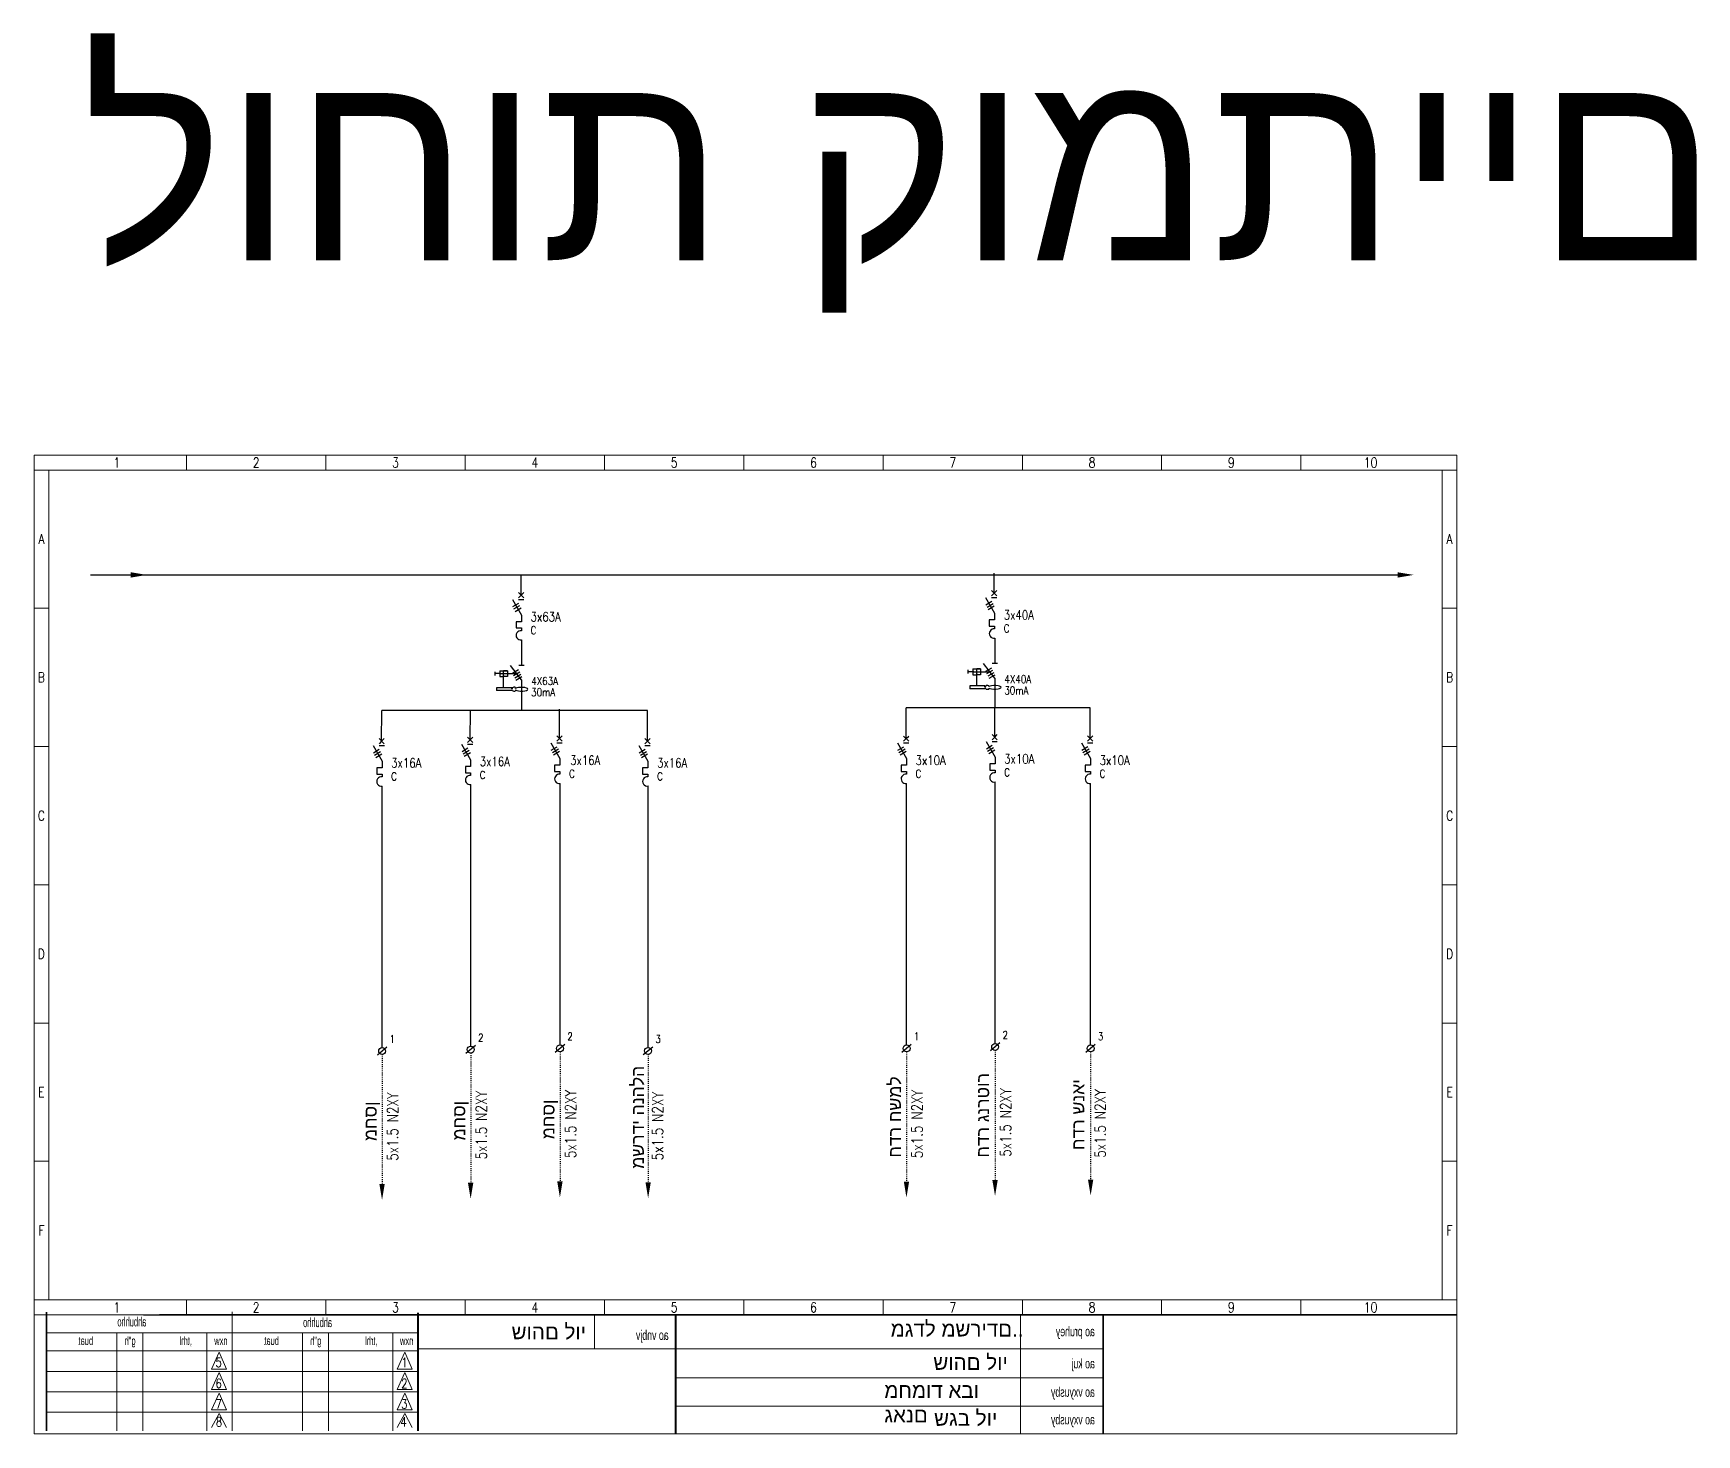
# Model space of a CAD drawing. Header units: millimetres. Extents: x 46170 to 87148, y 12751 to 40933.
# Drawn here: x 81937 to 87148, y 36476 to 40865 of the extents above; entities that cross this region are included whole.
import ezdxf
from ezdxf.enums import TextEntityAlignment as Align

# ---------------------------------------------------------------- set-up
doc = ezdxf.new("R2010")
doc.units = ezdxf.units.MM
doc.linetypes.add('ACAD_ISO03W100', pattern=[30, 12, -18])
doc.layers.add('A3', color=3, linetype='Continuous')
doc.styles.add('ROMANS', font='romans.shx')
doc.styles.get("Standard").update_dxf_attribs({"font": 'arial.ttf'})
doc.styles.add('TECHNO_M', font='techno_m.shx')

msp = doc.modelspace()

# ---------------------------------------------------------------- linework, layer by layer
at = {"color": 7, "linetype": 'ByBlock', "lineweight": 13, "ltscale": 2}
for p, q in [((81939.7, 36478.8), (81939.7, 39544.1)), ((81939.7, 39544.1), (86396.9, 39544.1)), ((81939.7, 36478.8), (81939.7, 39544.1)), ((81939.7, 39544.1), (86396.9, 39544.1)), ((86350.8, 39497.5), (86350.8, 36898.1)), ((81939.7, 36898.1), (86396.9, 36898.1)), ((82560.7, 36860.5), (82560.7, 36487.8)), ((83695.3, 36850.5), (83695.3, 36745.4)), ((85029.3, 36849.4), (85029.3, 36478.8)), ((82198.8, 36794.8), (82198.8, 36487.8)), ((82280.6, 36794.8), (82280.6, 36487.8)), ((82481.4, 36794.8), (82481.4, 36487.8)), ((82780.7, 36794.8), (82780.7, 36487.8)), ((82862.4, 36794.8), (82862.4, 36487.8)), ((83063.2, 36794.8), (83063.2, 36487.8))]:
    msp.add_line(p, q, dxfattribs=at)
at = {"color": 7, "linetype": 'ByBlock', "lineweight": 13}
for p, q in [((82417.3, 39544.1), (82417.3, 39497.5)), ((82417.3, 39544.1), (82417.3, 39497.5)), ((82417.3, 39544.1), (82417.3, 39497.5)), ((82417.3, 39544.1), (82417.3, 39497.5)), ((82853.7, 39544.1), (82853.7, 39497.5)), ((82853.7, 39544.1), (82853.7, 39497.5)), ((82853.7, 39544.1), (82853.7, 39497.5)), ((82853.7, 39544.1), (82853.7, 39497.5)), ((83290.1, 39544.1), (83290.1, 39497.5)), ((83290.1, 39544.1), (83290.1, 39497.5)), ((83290.1, 39544.1), (83290.1, 39497.5)), ((83290.1, 39544.1), (83290.1, 39497.5)), ((83726.5, 39544.1), (83726.5, 39497.5)), ((83726.5, 39544.1), (83726.5, 39497.5)), ((83726.5, 39544.1), (83726.5, 39497.5)), ((83726.5, 39544.1), (83726.5, 39497.5)), ((84162.9, 39544.1), (84162.9, 39497.5)), ((84162.9, 39544.1), (84162.9, 39497.5)), ((84162.9, 39544.1), (84162.9, 39497.5)), ((84162.9, 39544.1), (84162.9, 39497.5)), ((84599.3, 39544.1), (84599.3, 39497.5)), ((84599.3, 39544.1), (84599.3, 39497.5)), ((85035.7, 39544.1), (85035.7, 39497.5)), ((85035.7, 39544.1), (85035.7, 39497.5)), ((85472, 39544.1), (85472, 39497.5)), ((85472, 39544.1), (85472, 39497.5)), ((85908.4, 39544.1), (85908.4, 39497.5)), ((85908.4, 39544.1), (85908.4, 39497.5)), ((81939.7, 39497.5), (86396.9, 39497.5)), ((81939.7, 39064.9), (81985.8, 39064.9)), ((86350.8, 39064.9), (86396.9, 39064.9)), ((81939.7, 38631.7), (81985.8, 38631.7)), ((86350.8, 38631.7), (86396.9, 38631.7)), ((81939.7, 38198.6), (81985.8, 38198.6)), ((86350.8, 38198.6), (86396.9, 38198.6)), ((81939.7, 37765.4), (81985.8, 37765.4)), ((81939.7, 37765.4), (81985.8, 37765.4)), ((86350.8, 37765.4), (86396.9, 37765.4)), ((81939.7, 37332.3), (81985.8, 37332.3)), ((86350.8, 37332.3), (86396.9, 37332.3)), ((82417.3, 36898.1), (82417.3, 36851.5)), ((82417.3, 36898.1), (82417.3, 36851.5)), ((82417.3, 36898.1), (82417.3, 36851.5)), ((82417.3, 36898.1), (82417.3, 36851.5)), ((82853.7, 36898.1), (82853.7, 36851.5)), ((82853.7, 36898.1), (82853.7, 36851.5)), ((82853.7, 36898.1), (82853.7, 36851.5)), ((82853.7, 36898.1), (82853.7, 36851.5)), ((83290.1, 36898.1), (83290.1, 36851.5)), ((83290.1, 36898.1), (83290.1, 36851.5)), ((83290.1, 36898.1), (83290.1, 36851.5)), ((83290.1, 36898.1), (83290.1, 36851.5)), ((83726.5, 36898.1), (83726.5, 36851.5)), ((83726.5, 36898.1), (83726.5, 36851.5)), ((83726.5, 36898.1), (83726.5, 36851.5)), ((83726.5, 36898.1), (83726.5, 36851.5)), ((84162.9, 36898.1), (84162.9, 36851.5)), ((84162.9, 36898.1), (84162.9, 36851.5)), ((84162.9, 36898.1), (84162.9, 36851.5)), ((84162.9, 36898.1), (84162.9, 36851.5)), ((84599.3, 36898.1), (84599.3, 36851.5)), ((84599.3, 36898.1), (84599.3, 36851.5)), ((85035.7, 36898.1), (85035.7, 36851.5)), ((85035.7, 36898.1), (85035.7, 36851.5)), ((85472, 36898.1), (85472, 36851.5)), ((85472, 36898.1), (85472, 36851.5)), ((85908.4, 36898.1), (85908.4, 36851.5)), ((85908.4, 36898.1), (85908.4, 36851.5))]:
    msp.add_line(p, q, dxfattribs=at)
at = {"color": 7, "linetype": 'Continuous', "lineweight": 13}
for p, q in [((81985.8, 39497.5), (81985.8, 36898.1)), ((83142.6, 36794.8), (81978.8, 36794.8)), ((82560.7, 36794.8), (82560.7, 36794.8)), ((83142.6, 36794.8), (83142.6, 36794.8)), ((83142.6, 36738.4), (81978.8, 36738.4)), ((85288.8, 36745.4), (83142.6, 36745.4)), ((83142.6, 36674.3), (81978.8, 36674.3)), ((83142.6, 36610.3), (81978.8, 36610.3)), ((83142.6, 36546.2), (81978.8, 36546.2)), ((82560.7, 36546.2), (82560.7, 36546.2))]:
    msp.add_line(p, q, dxfattribs=at)
at = {"color": 0, "linetype": 'ByBlock', "ltscale": 2}
for p, q in [((82116.5, 39169), (86211.4, 39169)), ((83465.3, 39105.7), (83465.3, 39169)), ((84947.6, 39111.5), (84947.6, 39174.8)), ((83028.6, 38648), (83028.8, 38744.4)), ((83861.8, 38744.5), (83028.8, 38744.4)), ((83306.2, 38652.4), (83306.4, 38744.4)), ((83585.8, 38656.3), (83586, 38748.3)), ((83861.6, 38648.1), (83861.8, 38744.5)), ((84671.4, 38656.2), (84671.6, 38752.6)), ((85248, 38752.8), (84671.6, 38752.6)), ((84948.9, 38660.6), (84949.1, 38752.6)), ((85247.8, 38656.4), (85248, 38752.8))]:
    msp.add_line(p, q, dxfattribs=at)
at = {"color": 7, "linetype": 'ByBlock', "lineweight": -2}
for p, q in [((83438.3, 39092.1), (83466.4, 39043.4)), ((84920.6, 39097.9), (84948.7, 39049.2)), ((83466.5, 39043.2), (83466.5, 39022.1)), ((84948.8, 39049.1), (84948.8, 39027.9)), ((83466.5, 39022.1), (83449.8, 39022.1)), ((83449.8, 39022.1), (83449.8, 39002.8)), ((83449.8, 39002.8), (83466.5, 39002.8)), ((84948.8, 39027.9), (84932.1, 39027.9)), ((84932.1, 39027.9), (84932.1, 39008.7)), ((84932.1, 39008.7), (84948.8, 39008.7)), ((83466.8, 38839.9), (83431.8, 38885.6)), ((84880.7, 38874.6), (84904.8, 38874.6)), ((84880.7, 38874.6), (84880.7, 38856.5)), ((84892.7, 38821.2), (84892.7, 38874.6)), ((84904.8, 38874.6), (84892.7, 38874.6)), ((84904.8, 38874.6), (84904.8, 38856.5)), ((84949.1, 38845.7), (84914.1, 38891.4)), ((83382.6, 38865.5), (83382.6, 38854)), ((83400.8, 38859.7), (83382.6, 38859.7)), ((83398.4, 38868.8), (83422.5, 38868.8)), ((83398.4, 38868.8), (83398.4, 38850.7)), ((83398.4, 38850.7), (83410.4, 38850.7)), ((83400.8, 38859.7), (83420, 38859.7)), ((83410.4, 38815.4), (83410.4, 38868.8)), ((83422.5, 38868.8), (83410.4, 38868.8)), ((83410.4, 38866), (83410.4, 38867.3)), ((83410.4, 38853.5), (83410.4, 38852.2)), ((83422.5, 38850.7), (83410.4, 38850.7)), ((83420, 38859.7), (83451.6, 38859.7)), ((83422.5, 38868.8), (83422.5, 38850.7)), ((84864.9, 38871.3), (84864.9, 38859.8)), ((84883.1, 38865.5), (84864.9, 38865.5)), ((84880.7, 38856.5), (84892.7, 38856.5)), ((84883.1, 38865.5), (84902.3, 38865.5)), ((84892.7, 38871.8), (84892.7, 38873.1)), ((84892.7, 38859.3), (84892.7, 38858)), ((84904.8, 38856.5), (84892.7, 38856.5)), ((84902.3, 38865.5), (84933.8, 38865.5)), ((84930.4, 38819), (84930.4, 38822.1)), ((83436.1, 38815.4), (83388.5, 38815.4)), ((83388.5, 38815.4), (83388.5, 38806.7)), ((83436.1, 38806.7), (83388.5, 38806.7)), ((83436.1, 38812.7), (83436.1, 38815.4)), ((83437.8, 38812.7), (83436.1, 38812.7)), ((83437.8, 38809.4), (83436.1, 38809.4)), ((83436.1, 38809.4), (83436.1, 38806.7)), ((83437.8, 38815.1), (83437.8, 38812.7)), ((83437.8, 38807), (83437.8, 38809.4)), ((83448.1, 38813.2), (83448.1, 38816.3)), ((83448.1, 38808.9), (83448.1, 38805.8)), ((83448.1, 38808.9), (83448.1, 38805.8)), ((84918.4, 38821.2), (84870.8, 38821.2)), ((84870.8, 38821.2), (84870.8, 38812.5)), ((84918.4, 38812.5), (84870.8, 38812.5)), ((84918.4, 38818.5), (84918.4, 38821.2)), ((84920.1, 38818.5), (84918.4, 38818.5)), ((84920.1, 38815.2), (84918.4, 38815.2)), ((84918.4, 38815.2), (84918.4, 38812.5)), ((84920.1, 38820.9), (84920.1, 38818.5)), ((84920.1, 38812.8), (84920.1, 38815.2)), ((84930.4, 38814.7), (84930.4, 38811.6)), ((84930.4, 38814.7), (84930.4, 38811.6)), ((83001.7, 38634.3), (83029.8, 38585.6)), ((83279.2, 38638.7), (83307.3, 38590)), ((83558.8, 38642.6), (83586.9, 38593.9)), ((83834.6, 38634.5), (83862.7, 38585.8)), ((84644.4, 38642.6), (84672.5, 38593.9)), ((84921.9, 38647), (84950, 38598.3)), ((85220.8, 38642.7), (85248.9, 38594)), ((83029.9, 38564.4), (83013.2, 38564.4)), ((83013.2, 38564.4), (83013.2, 38545.1)), ((83029.9, 38585.5), (83029.9, 38564.4)), ((83307.4, 38568.8), (83290.7, 38568.8)), ((83290.7, 38568.8), (83290.7, 38549.5)), ((83307.4, 38589.9), (83307.4, 38568.8)), ((83587.1, 38572.6), (83570.3, 38572.6)), ((83570.3, 38572.6), (83570.3, 38553.4)), ((83587.1, 38593.8), (83587.1, 38572.6)), ((83862.8, 38564.5), (83846.1, 38564.5)), ((83846.1, 38564.5), (83846.1, 38545.2)), ((83862.8, 38585.6), (83862.8, 38564.5)), ((84672.6, 38572.6), (84655.9, 38572.6)), ((84655.9, 38572.6), (84655.9, 38553.4)), ((84672.6, 38593.8), (84672.6, 38572.6)), ((84950.2, 38577), (84933.4, 38577)), ((84933.4, 38577), (84933.4, 38557.8)), ((84950.2, 38598.2), (84950.2, 38577)), ((85249.1, 38572.7), (85232.3, 38572.7)), ((85232.3, 38572.7), (85232.3, 38553.5)), ((85249.1, 38593.9), (85249.1, 38572.7)), ((83013.2, 38545.1), (83029.9, 38545.1)), ((83290.7, 38549.5), (83307.4, 38549.5)), ((83570.3, 38553.4), (83587.1, 38553.4)), ((83846.1, 38545.2), (83862.8, 38545.2)), ((84655.9, 38553.4), (84672.6, 38553.4)), ((84933.4, 38557.8), (84950.1, 38557.8)), ((85232.3, 38553.5), (85249, 38553.5))]:
    msp.add_line(p, q, dxfattribs=at)
at = {"color": 7, "linetype": 'Continuous', "lineweight": -2}
for p, q in [((83457.1, 39113.9), (83473.5, 39097.5)), ((83465.3, 39105.7), (83457.1, 39097.5)), ((83457.1, 39092.1), (83473.6, 39092.1)), ((83465.3, 39105.7), (83473.5, 39113.9)), ((84939.4, 39119.7), (84955.8, 39103.3)), ((84947.6, 39111.5), (84939.4, 39103.3)), ((84939.4, 39097.9), (84955.9, 39097.9)), ((84947.6, 39111.5), (84955.8, 39119.7)), ((83466.5, 39002.8), (83466.5, 38993.9)), ((84948.8, 39008.7), (84948.8, 38999.8)), ((83475.1, 38885.6), (83458.4, 38885.6)), ((84957.4, 38891.4), (84940.7, 38891.4)), ((84940.7, 38668.8), (84957.1, 38652.4)), ((84948.9, 38660.6), (84957.1, 38668.8)), ((83020.4, 38656.2), (83036.8, 38639.8)), ((83028.6, 38648), (83020.4, 38639.8)), ((83020.4, 38634.3), (83037, 38634.3)), ((83028.6, 38648), (83036.8, 38656.2)), ((83298, 38660.6), (83314.4, 38644.2)), ((83306.2, 38652.4), (83298, 38644.2)), ((83298, 38638.7), (83314.5, 38638.7)), ((83306.2, 38652.4), (83314.4, 38660.6)), ((83577.6, 38664.5), (83594, 38648.1)), ((83585.8, 38656.3), (83577.6, 38648.1)), ((83577.6, 38642.6), (83594.1, 38642.6)), ((83585.8, 38656.3), (83594, 38664.5)), ((83853.4, 38656.3), (83869.8, 38639.9)), ((83861.6, 38648.1), (83853.4, 38639.9)), ((83853.4, 38634.5), (83869.9, 38634.5)), ((83861.6, 38648.1), (83869.8, 38656.3)), ((84663.1, 38642.6), (84679.7, 38642.6)), ((84663.2, 38664.4), (84679.6, 38648)), ((84671.4, 38656.2), (84663.2, 38648)), ((84671.4, 38656.2), (84679.6, 38664.4)), ((84948.9, 38660.6), (84940.7, 38652.4)), ((84940.7, 38647), (84957.2, 38647)), ((85239.6, 38664.6), (85256, 38648.2)), ((85247.8, 38656.4), (85239.6, 38648.2)), ((85239.6, 38642.7), (85256.1, 38642.7)), ((85247.8, 38656.4), (85256, 38664.6)), ((83029.9, 38545.1), (83029.9, 38536.2)), ((83307.4, 38549.5), (83307.4, 38540.6)), ((83587.1, 38553.4), (83587.1, 38544.5)), ((83862.8, 38545.2), (83862.8, 38536.3)), ((84672.6, 38553.4), (84672.6, 38544.5)), ((84950.1, 38557.8), (84950.1, 38548.9)), ((85249, 38553.5), (85249, 38544.6))]:
    msp.add_line(p, q, dxfattribs=at)
at = {"lineweight": -2}
for p, q in [((84921.7, 39075.5), (84940.2, 39086.3)), ((83439.4, 39069.7), (83457.9, 39080.5)), ((83442.9, 39062.4), (83461.9, 39073.5)), ((83446.5, 39054.9), (83465.5, 39066)), ((84925.2, 39068.2), (84944.2, 39079.3)), ((84928.8, 39060.7), (84947.8, 39071.8)), ((84920.8, 38867.3), (84939.8, 38878.4)), ((83438.5, 38861.5), (83457.5, 38872.6)), ((83442.1, 38854.2), (83461, 38865.3)), ((83445.7, 38846.7), (83464.6, 38857.8)), ((83449.3, 38839.3), (83468.2, 38850.4)), ((84924.4, 38860), (84943.3, 38871.1)), ((84928, 38852.6), (84946.9, 38863.7)), ((84931.6, 38845.1), (84950.5, 38856.2)), ((83002.8, 38611.9), (83021.2, 38622.7)), ((83006.3, 38604.6), (83025.3, 38615.7)), ((83280.3, 38616.3), (83298.8, 38627.1)), ((83283.8, 38609.1), (83302.8, 38620.1)), ((83559.9, 38620.2), (83578.4, 38631)), ((83563.5, 38612.9), (83582.4, 38624)), ((83567.1, 38605.5), (83586, 38616.6)), ((83835.7, 38612.1), (83854.2, 38622.9)), ((83839.2, 38604.8), (83858.2, 38615.9)), ((84645.5, 38620.2), (84663.9, 38631)), ((84649, 38612.9), (84668, 38624)), ((84652.6, 38605.5), (84671.6, 38616.6)), ((84923, 38624.6), (84941.5, 38635.4)), ((84926.5, 38617.3), (84945.5, 38628.4)), ((84930.1, 38609.9), (84949.1, 38621)), ((85221.9, 38620.3), (85240.4, 38631.1)), ((85225.5, 38613), (85244.4, 38624.1)), ((85229.1, 38605.6), (85248, 38616.7)), ((83009.9, 38597.2), (83028.9, 38608.3)), ((83287.4, 38601.6), (83306.4, 38612.7)), ((83842.8, 38597.3), (83861.8, 38608.4))]:
    msp.add_line(p, q, dxfattribs=at)
at = {"linetype": 'ByBlock', "ltscale": 2}
for p, q in [((83466.8, 38965.5), (83466.8, 38885.6)), ((84949.1, 38971.3), (84949.1, 38891.4)), ((83466.8, 38839.9), (83466.8, 38746.9)), ((84949.1, 38845.7), (84949.1, 38752.7)), ((83307.7, 37693), (83307.7, 38512.2)), ((83587.3, 37696.9), (83587.3, 38516.1)), ((84672.9, 37696.8), (84672.8, 38516)), ((84950.4, 37701.2), (84950.4, 38520.4)), ((85249.3, 37696.9), (85249.3, 38516.1)), ((83030.1, 37688.6), (83030.1, 38507.8)), ((83863.1, 37688.7), (83863.1, 38507.9))]:
    msp.add_line(p, q, dxfattribs=at)
at = {"color": 7, "ltscale": 2}
for p, q in [((83045.1, 37690.2), (83015.2, 37665.3)), ((83322.6, 37694.6), (83292.7, 37669.7)), ((83602.3, 37698.5), (83572.4, 37673.6)), ((83878, 37690.3), (83848.1, 37665.4)), ((84687.8, 37698.5), (84657.9, 37673.5)), ((84965.3, 37702.9), (84935.4, 37677.9)), ((85264.2, 37698.6), (85234.3, 37673.6))]:
    msp.add_line(p, q, dxfattribs=at)
at = {"linetype": 'ACAD_ISO03W100', "ltscale": 0.2}
for p, q in [((83587.3, 37675.2), (83587.3, 37269.6)), ((84672.9, 37675.2), (84672.8, 37269.5)), ((84950.4, 37679.6), (84950.4, 37273.9)), ((85249.3, 37675.3), (85249.3, 37269.6)), ((83030.1, 37666.9), (83030.1, 37261.3)), ((83307.7, 37671.3), (83307.7, 37265.7)), ((83863.1, 37667.1), (83863.1, 37261.4))]:
    msp.add_line(p, q, dxfattribs=at)
at = {"color": 7, "lineweight": 13}
for p, q in [((82519.2, 36734.4), (82495.6, 36681.8)), ((82519.2, 36734.4), (82542.7, 36681.8)), ((83101, 36734.4), (83077.5, 36681.8)), ((83101, 36734.4), (83124.6, 36681.8)), ((82495.6, 36681.8), (82542.7, 36681.8)), ((82519.2, 36670.4), (82495.6, 36617.7)), ((82519.2, 36670.4), (82542.7, 36617.7)), ((83077.5, 36681.8), (83124.6, 36681.8)), ((83101, 36670.4), (83077.5, 36617.7)), ((83101, 36670.4), (83124.6, 36617.7)), ((82495.6, 36617.7), (82542.7, 36617.7)), ((82519.2, 36606.3), (82495.6, 36553.7)), ((82519.2, 36606.3), (82542.7, 36553.7)), ((83077.5, 36617.7), (83124.6, 36617.7)), ((83101, 36606.3), (83077.5, 36553.7)), ((83101, 36606.3), (83124.6, 36553.7)), ((82495.6, 36553.7), (82542.7, 36553.7)), ((82519.2, 36542.3), (82495.6, 36498.6)), ((82519.2, 36542.3), (82542.7, 36498.6)), ((83077.5, 36553.7), (83124.6, 36553.7)), ((83101, 36542.3), (83077.5, 36498.6)), ((83101, 36542.3), (83124.6, 36498.6))]:
    msp.add_line(p, q, dxfattribs=at)
at = {"color": 7, "lineweight": 13, "ltscale": 2}
for p, q in [((83949.7, 36654.2), (85288.8, 36654.2)), ((83949.7, 36565.2), (85288.8, 36565.2))]:
    msp.add_line(p, q, dxfattribs=at)
at = {"color": 7, "linetype": 'ByBlock', "lineweight": 13, "ltscale": 2}
for points in [[(81939.7, 36478.8), (86396.9, 36478.8), (86396.9, 39544.1), (81939.7, 39544.1)], [(81939.7, 39544.1), (86396.9, 39544.1), (86396.9, 36478.8), (81939.7, 36478.8)], [(81939.7, 36478.8), (86396.9, 36478.8), (86396.9, 39544.1), (81939.7, 39544.1)], [(81939.7, 39544.1), (86396.9, 39544.1), (86396.9, 36478.8), (81939.7, 36478.8)], [(81939.7, 36898.1), (86396.9, 36898.1), (86396.9, 36851.5), (81939.7, 36851.5)]]:
    msp.add_lwpolyline(points, close=True, dxfattribs=at)
at = {"color": 7, "linetype": 'ByBlock', "lineweight": 13, "ltscale": 2, "const_width": 5}
msp.add_lwpolyline([(81939.7, 36851.5), (86396.9, 36851.5), (86396.9, 36851.5), (81939.7, 36851.5)], close=True, dxfattribs=at)
at = {"color": 7, "ltscale": 2}
for centre in [(83030.1, 37677.7), (83307.7, 37682.1), (83587.3, 37686), (83863.1, 37677.9), (84672.9, 37686), (84950.4, 37690.4), (85249.3, 37686.1)]:
    msp.add_circle(centre, 10.8, dxfattribs=at)
at = {"color": 7, "linetype": 'ByBlock', "lineweight": -2}
for centre, radius, start, end in [((83464.2, 38979.7), 14.4, 80.8849, 280.1182), ((84946.5, 38985.5), 14.4, 80.8849, 280.1182), ((84926.3, 38812.3), 10.6, 66.8973, 125.6982), ((83444, 38806.5), 10.6, 66.8973, 125.6982), ((83444, 38815.6), 10.6, 234.3018, 293.1027), ((84926.3, 38821.4), 10.6, 234.3018, 293.1027), ((83027.6, 38522), 14.4, 80.8849, 280.1182), ((83305.1, 38526.4), 14.4, 80.8849, 280.1182), ((83584.8, 38530.3), 14.4, 80.8849, 280.1182), ((83860.5, 38522.1), 14.4, 80.8849, 280.1182), ((84670.3, 38530.2), 14.4, 80.8849, 280.1182), ((84947.8, 38534.6), 14.4, 80.8849, 280.1182), ((85246.8, 38530.3), 14.4, 80.8849, 280.1182)]:
    msp.add_arc(centre, radius, start, end, dxfattribs=at)
for centre in [(84949.1, 38816.9), (83466.8, 38811)]:
    msp.add_ellipse(centre, major_axis=(-20, 0), ratio=0.292341, start_param=0.37335, end_param=5.909835, dxfattribs=at)
at = {"color": 7, "linetype": 'ByBlock', "lineweight": -2, "ltscale": 30}
for points in [[(82242.6, 39177.3), (82292.6, 39169), (82242.6, 39160.6)], [(86211.4, 39177.3), (86261.4, 39169), (86211.4, 39160.6)], [(83038.1, 37260.8), (83029.8, 37210.8), (83021.5, 37260.8)], [(83315.7, 37265.2), (83307.3, 37215.2), (83299, 37265.2)], [(83595.3, 37269.1), (83587, 37219.1), (83578.7, 37269.1)], [(83871.7, 37266.9), (83863.3, 37216.9), (83855, 37266.9)], [(84680.9, 37269), (84672.5, 37219), (84664.2, 37269)], [(84958.4, 37273.4), (84950.1, 37223.4), (84941.7, 37273.4)], [(85257.9, 37275.2), (85249.5, 37225.2), (85241.2, 37275.2)]]:
    msp.add_solid(points, dxfattribs=at)
at = {"layer": 'A3', "color": 7, "lineweight": 13, "const_width": 5.63}
for points in [[(81978.8, 36487.8), (81978.8, 36860.5)], [(83142.6, 36487.8), (83142.6, 36858.4)], [(83949.7, 36478.8), (83949.7, 36853.1)], [(85288.8, 36478.8), (85288.8, 36850.2)]]:
    msp.add_lwpolyline(points, dxfattribs=at)

# ---------------------------------------------------------------- texts
at = {"color": 32, "lineweight": 53, "true_color": 0xcd6928}
msp.add_text('לוחות קומתיים', height=601.561, dxfattribs=at).set_placement((82088.4, 40154.6))
at = {"color": 7, "lineweight": 13, "style": 'ROMANS', "width": 0.8}
for s, height, p in [('1', 31.1, (82199.1, 39520.8)), ('1', 31.1, (82199.1, 39520.8)), ('1', 31.1, (82199.1, 39520.8)), ('1', 31.1, (82199.1, 39520.8)), ('2', 31.1, (82635.5, 39520.8)), ('2', 31.1, (82635.5, 39520.8)), ('2', 31.1, (82635.5, 39520.8)), ('2', 31.1, (82635.5, 39520.8)), ('3', 31.1, (83071.9, 39520.8)), ('3', 31.1, (83071.9, 39520.8)), ('3', 31.1, (83071.9, 39520.8)), ('3', 31.1, (83071.9, 39520.8)), ('4', 31.1, (83508.3, 39520.8)), ('4', 31.1, (83508.3, 39520.8)), ('4', 31.1, (83508.3, 39520.8)), ('4', 31.1, (83508.3, 39520.8)), ('5', 31.1, (83944.7, 39520.8)), ('5', 31.1, (83944.7, 39520.8)), ('5', 31.1, (83944.7, 39520.8)), ('5', 31.1, (83944.7, 39520.8)), ('6', 31.1, (84381.1, 39520.8)), ('6', 31.1, (84381.1, 39520.8)), ('7', 31.1, (84817.5, 39520.8)), ('7', 31.1, (84817.5, 39520.8)), ('8', 31.1, (85253.9, 39520.8)), ('8', 31.1, (85253.9, 39520.8)), ('9', 31.1, (85690.2, 39520.8)), ('9', 31.1, (85690.2, 39520.8)), ('10', 31.06, (86126.6, 39520.8)), ('10', 31.06, (86126.6, 39520.8)), ('A', 30.7, (81962.9, 39281.5)), ('A', 30.7, (86374, 39281.5)), ('B', 30.7, (81962.9, 38848.3)), ('B', 30.7, (86374, 38848.3)), ('C', 30.7, (81962.9, 38415.2)), ('C', 30.7, (86374, 38415.2)), ('D', 30.7, (81962.9, 37982)), ('D', 30.7, (86374, 37982)), ('E', 30.7, (81962.9, 37548.8)), ('E', 30.7, (86374, 37548.8)), ('F', 30.7, (81962.9, 37115.7)), ('F', 30.7, (86374, 37115.7)), ('1', 31.1, (82199.1, 36874.8)), ('1', 31.1, (82199.1, 36874.8)), ('1', 31.1, (82199.1, 36874.8)), ('1', 31.1, (82199.1, 36874.8)), ('2', 31.1, (82635.5, 36874.8)), ('2', 31.1, (82635.5, 36874.8)), ('2', 31.1, (82635.5, 36874.8)), ('2', 31.1, (82635.5, 36874.8)), ('3', 31.1, (83071.9, 36874.8)), ('3', 31.1, (83071.9, 36874.8)), ('3', 31.1, (83071.9, 36874.8)), ('3', 31.1, (83071.9, 36874.8)), ('4', 31.1, (83508.3, 36874.8)), ('4', 31.1, (83508.3, 36874.8)), ('4', 31.1, (83508.3, 36874.8)), ('4', 31.1, (83508.3, 36874.8)), ('5', 31.1, (83944.7, 36874.8)), ('5', 31.1, (83944.7, 36874.8)), ('5', 31.1, (83944.7, 36874.8)), ('5', 31.1, (83944.7, 36874.8)), ('6', 31.1, (84381.1, 36874.8)), ('6', 31.1, (84381.1, 36874.8)), ('7', 31.1, (84817.5, 36874.8)), ('7', 31.1, (84817.5, 36874.8)), ('8', 31.1, (85253.9, 36874.8)), ('8', 31.1, (85253.9, 36874.8)), ('9', 31.1, (85690.2, 36874.8)), ('9', 31.1, (85690.2, 36874.8)), ('10', 31.06, (86126.6, 36874.8)), ('10', 31.06, (86126.6, 36874.8))]:
    msp.add_text(s, height=height, dxfattribs=at).set_placement(p, align=Align.MIDDLE)
at = {"color": 7, "lineweight": -2, "style": 'ROMANS', "width": 0.8}
for s, height, p in [('3x63A', 29, (83495.1, 39023.5, -75649.1)), ('3x40A', 29, (84977.3, 39029.3, -75649.1)), ('C', 25, (83495.1, 38983.1, -75649.1)), ('C', 25, (84977.3, 38988.9, -75649.1)), ('4X63A', 25, (83497.2, 38824.2, -75649.1)), ('4X40A', 25, (84979.5, 38830, -75649.1)), ('30mA', 25, (83496.9, 38788.9, -75649.1)), ('30mA', 25, (84979.2, 38794.7, -75649.1)), ('3x16A', 29, (83058.4, 38565.8, -75649.1)), ('3x16A', 29, (83335.9, 38570.2, -75649.1)), ('3x16A', 29, (83619, 38574.1, -75649.1)), ('3x16A', 29, (83891.4, 38565.9, -75649.1)), ('3x10A', 29, (84701.1, 38574, -75649.1)), ('C', 25, (84978.7, 38538, -75649.1)), ('3x10A', 29, (84978.7, 38578.4, -75649.1)), ('3x10A', 29, (85277.6, 38574.1, -75649.1)), ('C', 25, (83058.4, 38525.4, -75649.1)), ('C', 25, (83335.9, 38529.8, -75649.1)), ('C', 25, (83615.6, 38533.7, -75649.1)), ('C', 25, (83891.4, 38525.5, -75649.1)), ('C', 25, (84701.1, 38533.6, -75649.1)), ('C', 25, (85277.6, 38533.8, -75649.1))]:
    msp.add_text(s, height=height, dxfattribs=at).set_placement(p)
at = {"color": 7, "lineweight": 13, "style": 'ROMANS', "width": 0.8}
for s, height, p in [('1', 24, (83053.4, 37703.4, -75649.1)), ('2', 24, (83331, 37707.8, -75649.1)), ('2', 24, (83610.6, 37711.7, -75649.1)), ('3', 24, (83886.4, 37703.5, -75649.1)), ('1', 24, (84696.2, 37711.7, -75649.1)), ('2', 24, (84973.7, 37716.1, -75649.1)), ('3', 24, (85272.6, 37711.8, -75649.1)), ('5', 29, (82508, 36687.9)), ('1', 29, (83089.9, 36687.9)), ('6', 29, (82508, 36622.1)), ('2', 29, (83089.9, 36622.1)), ('7', 29, (82508, 36557.7)), ('3', 29, (83089.9, 36557.7)), ('8', 29, (82508.9, 36501.8)), ('4', 29, (83087, 36501.8))]:
    msp.add_text(s, height=height, dxfattribs=at).set_placement(p)
at = {"color": 7, "lineweight": -2, "style": 'ROMANS', "width": 0.8}
for p in [(83080.2, 37333.9, -82790.4), (83357.7, 37338.3, -82790.4), (83637.4, 37342.2, -82790.4), (83910.2, 37335.2, -82790.4), (84722.9, 37342.1, -82790.4), (85000.4, 37346.5, -82790.4), (85296.5, 37343.5, -82790.4)]:
    msp.add_text('5x1.5 N2XY', height=34.2, rotation=90, dxfattribs=at).set_placement(p)
at = {"color": 7, "lineweight": 13, "style": 'TECHNO_M', "text_generation_flag": 2}
for s, height, width, p in [('ahbuhho', 29, 0.7, (82291.3, 36815.2)), ('ahbuhho', 29, 0.7, (82873.1, 36813.1)), ('ao vnbjv ', 30, 0.8, (83927.6, 36772.9)), ('ao pruhey', 30, 0.8, (85262.8, 36784.4)), ('buat', 25.81, 0.8, (82124.9, 36757.4)), ('g"h', 25.81, 0.8, (82257.7, 36757.4)), (',trhl', 25.81, 0.8, (82434.4, 36757.4)), ('nxw', 25.81, 0.8, (82546.1, 36757.4)), ('buat', 25.81, 0.8, (82706.7, 36757.4)), ('g"h', 25.81, 0.8, (82839.6, 36757.4)), (',trhl', 25.81, 0.8, (83016.2, 36757.4)), ('nxw', 25.81, 0.8, (83127.9, 36757.4)), ('ao kuj', 30, 0.8, (85262.8, 36683.9)), ('ao vxyusby', 30, 0.8, (85262.8, 36594.8)), ('ao vxyusby', 30, 0.8, (85262.8, 36508.4))]:
    msp.add_text(s, height=height, dxfattribs=dict(at, width=width)).set_placement(p)
at = {"attachment_point": 1, "rotation": 90}
for s, heights, insert, char_height in [('משרדי הנהלה', [0], (83810.9, 37309), 39.375), ('חדר חשמל', [0], (84616.3, 37343.8), 39.38), ('חדר גנרטור', [42], (84892.1, 37343.8), 39.38), ('חדר שנאי', [0], (85190.5, 37367.7), 39.38), ('מחסן ', [0], (83530.5, 37401.5), 39.38), ('מחסן', [0], (82973.5, 37395.7), 39.38), ('מחסן ', [0], (83250.9, 37397.6), 39.38)]:
    msp.add_mtext_dynamic_manual_height_columns(s, width=4250.721, gutter_width=196.9, heights=heights, dxfattribs=dict(at, insert=insert, char_height=char_height))
at = {"lineweight": 53, "attachment_point": 1}
for s, insert, char_height in [('שוהם לוי', (83435.6, 36820.8), 46.03), ('מגדל משרידם..', (84623.1, 36829.6), 46.033), ('שוהם לוי', (84756.7, 36725), 46.03), ('מחמוד אבו גאנם', (84603.2, 36637.4), 46.033), ('שגב לוי', (84759.1, 36549.9), 46.03)]:
    msp.add_mtext_dynamic_manual_height_columns(s, width=421.091, gutter_width=230.2, heights=[234.7], dxfattribs=dict(at, insert=insert, char_height=char_height))

doc.saveas('drawing.dxf')
